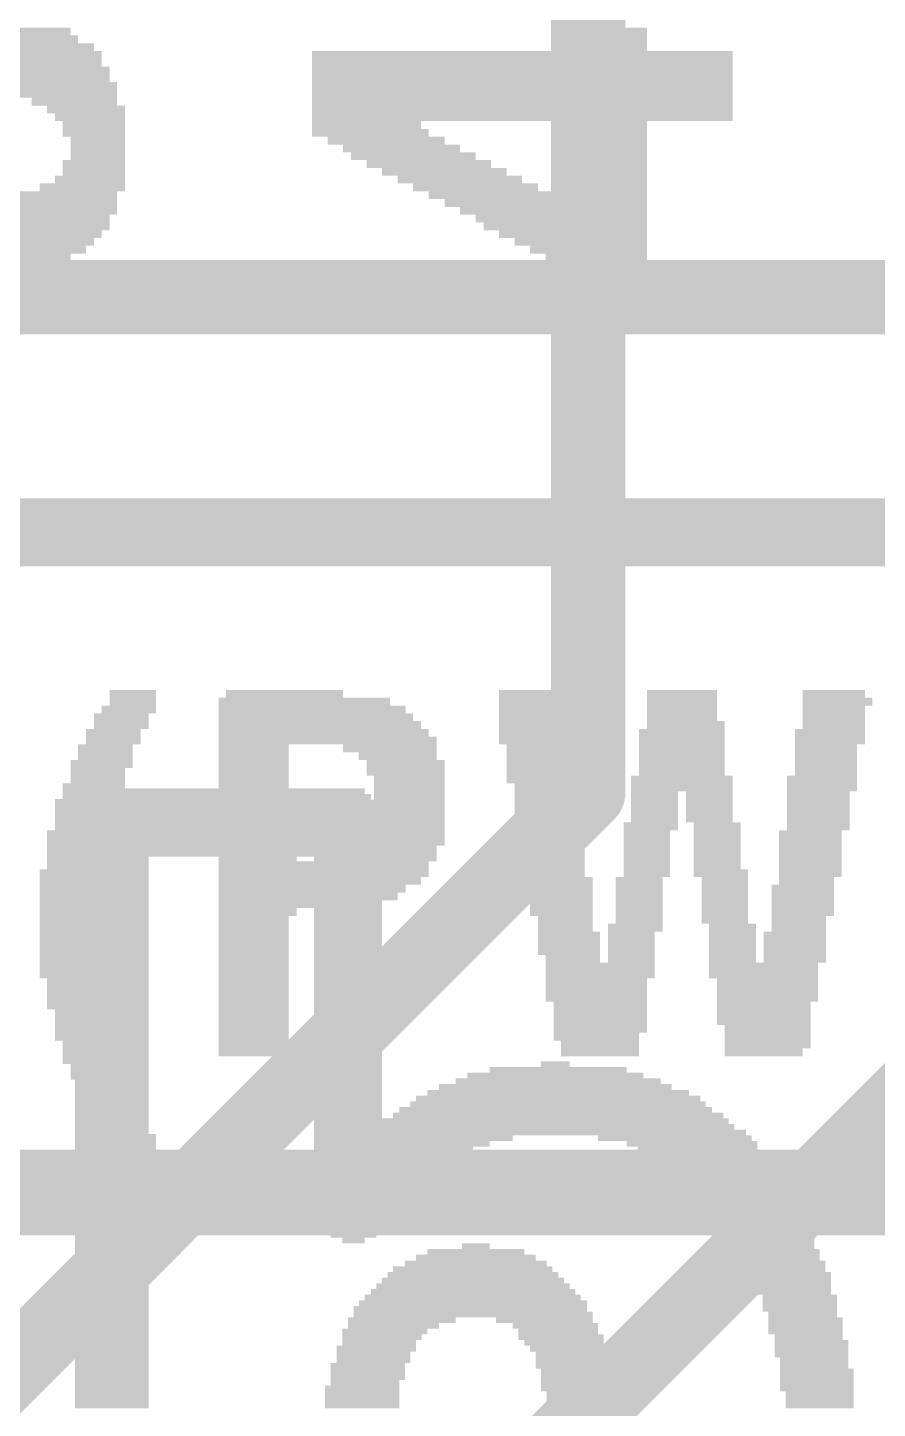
# Model space of a CAD drawing. Extents: x -0.75 to 3.47, y -1.8 to 2.11.
# Drawn here: x 2.0095 to 2.1467, y 1.6506 to 1.8735 of the extents above; entities that cross this region are included whole.
import ezdxf

# ---------------------------------------------------------------- set-up
doc = ezdxf.new("R2010")
doc.units = 0
doc.header["$MEASUREMENT"] = 0
doc.layers.get('0').update_dxf_attribs({"linetype": 'CONTINUOUS'})
for name, color, linetype in [('1', 22, 'CONTINUOUS'), ('16', 175, 'CONTINUOUS'), ('21', 32, 'CONTINUOUS'), ('22', 2, 'CONTINUOUS')]:
    doc.layers.add(name, color=color, linetype=linetype)

# ---------------------------------------------------------------- blocks, each defined once
blk = doc.blocks.new('RECT')
blk.add_solid([(-0.5, -0.5), (0.5, -0.5), (-0.5, 0.5), (0.5, 0.5)])

msp = doc.modelspace()

# ---------------------------------------------------------------- linework, layer by layer
at = {"layer": '1', "const_width": 0.012}
for points in [[(2.1, 1.75), (2.1, 1.935039)], [(1.85, 1.5), (2.1, 1.75)], [(2.05, 1.6), (2.2, 1.75)]]:
    msp.add_lwpolyline(points, dxfattribs=at)
at = {"layer": '1', "const_width": 0.006}
for points in [[(2.102121, 1.747879, 1), (2.097879, 1.752121)], [(2.097, 1.75, 1), (2.103, 1.75)]]:
    msp.add_lwpolyline(points, format="xyb", dxfattribs=at)
at = {"layer": '16', "const_width": 0.012}
msp.add_lwpolyline([(2.4, 1.83), (0.916063, 1.83)], dxfattribs=at)

# ---------------------------------------------------------------- block references
at = {"layer": '21'}
for p, xscale, yscale in [((2.0013, 1.87286), 0.0302, 0.00126), ((2.10445, 1.87286), 0.0101, 0.00126), ((2.0013, 1.870345), 0.0378, 0.00125), ((2.00125, 1.8716), 0.0327, 0.00126), ((2.1038, 1.870345), 0.0114, 0.00125), ((2.10445, 1.8716), 0.0101, 0.00126), ((2.0013, 1.86783), 0.0402, 0.00126), ((2.0019, 1.86909), 0.039, 0.00126), ((2.08935, 1.86909), 0.0679, 0.00126), ((2.08935, 1.86783), 0.0679, 0.00126), ((2.0013, 1.86657), 0.0428, 0.00126), ((2.0013, 1.865315), 0.0428, 0.00125), ((2.08935, 1.86657), 0.0679, 0.00126), ((2.08935, 1.865315), 0.0679, 0.00125), ((2.00125, 1.8628), 0.0453, 0.00126), ((2.0019, 1.86406), 0.044, 0.00126), ((2.08935, 1.86406), 0.0679, 0.00126), ((2.08935, 1.8628), 0.0679, 0.00126), ((2.017, 1.86154), 0.0138, 0.00126), ((2.08935, 1.86154), 0.0679, 0.00126), ((2.0189, 1.86028), 0.0126, 0.00126), ((2.01955, 1.859025), 0.0113, 0.00125), ((2.08935, 1.86028), 0.0679, 0.00126), ((2.08935, 1.859025), 0.0679, 0.00125), ((2.02015, 1.85777), 0.0101, 0.00126), ((2.02015, 1.85651), 0.0101, 0.00126), ((2.0642, 1.85777), 0.0176, 0.00126), ((2.0648, 1.85651), 0.0188, 0.00126), ((2.1038, 1.85777), 0.0114, 0.00126), ((2.10445, 1.85651), 0.0101, 0.00126), ((2.0208, 1.85525), 0.0088, 0.00126), ((2.0208, 1.85399), 0.0088, 0.00126), ((2.06735, 1.85525), 0.0189, 0.00126), ((2.06985, 1.85399), 0.0189, 0.00126), ((2.10445, 1.85525), 0.0101, 0.00126), ((2.10445, 1.85399), 0.0101, 0.00126), ((2.0208, 1.852735), 0.0088, 0.00125), ((2.07175, 1.852735), 0.0201, 0.00125), ((2.10445, 1.852735), 0.0101, 0.00125), ((2.02015, 1.85148), 0.0101, 0.00126), ((2.02015, 1.85022), 0.0101, 0.00126), ((2.07425, 1.85148), 0.0201, 0.00126), ((2.07675, 1.85022), 0.0201, 0.00126), ((2.10445, 1.85148), 0.0101, 0.00126), ((2.10445, 1.85022), 0.0101, 0.00126), ((2.0183, 1.847705), 0.0138, 0.00125), ((2.01955, 1.84896), 0.0113, 0.00126), ((2.07925, 1.84896), 0.0201, 0.00126), ((2.0818, 1.847705), 0.0202, 0.00125), ((2.10445, 1.84896), 0.0101, 0.00126), ((2.10445, 1.847705), 0.0101, 0.00125), ((2.0145, 1.84645), 0.0188, 0.00126), ((2.0145, 1.84519), 0.0188, 0.00126), ((2.0843, 1.84645), 0.0202, 0.00126), ((2.0862, 1.84519), 0.0188, 0.00126), ((2.10445, 1.84645), 0.0101, 0.00126), ((2.10445, 1.84519), 0.0101, 0.00126), ((2.0145, 1.84393), 0.0188, 0.00126), ((2.0139, 1.84267), 0.0176, 0.00126), ((2.0944, 1.84393), 0.0302, 0.00126), ((2.09565, 1.84267), 0.0277, 0.00126), ((2.0139, 1.841415), 0.0176, 0.00125), ((2.0963, 1.841415), 0.0264, 0.00125), ((2.01325, 1.84016), 0.0163, 0.00126), ((2.01265, 1.8389), 0.0151, 0.00126), ((2.09755, 1.84016), 0.0239, 0.00126), ((2.0988, 1.8389), 0.0214, 0.00126), ((2.012, 1.83764), 0.0138, 0.00126), ((2.01075, 1.83638), 0.0113, 0.00126), ((2.10005, 1.83764), 0.0189, 0.00126), ((2.1013, 1.83638), 0.0164, 0.00126), ((2.0095, 1.835125), 0.0088, 0.00125), ((2.10255, 1.835125), 0.0139, 0.00125), ((2.1038, 1.83387), 0.0114, 0.00126), ((2.02645, 1.76594), 0.0075, 0.00126), ((2.02645, 1.764685), 0.0075, 0.00125), ((2.05415, 1.764685), 0.0277, 0.00125), ((2.05095, 1.76594), 0.0189, 0.00126), ((2.0906, 1.76594), 0.01, 0.00126), ((2.0906, 1.764685), 0.01, 0.00125), ((2.11515, 1.76594), 0.0113, 0.00126), ((2.11515, 1.764685), 0.0113, 0.00125), ((2.13965, 1.76594), 0.0101, 0.00126), ((2.14025, 1.764685), 0.0113, 0.00125), ((2.0258, 1.76343), 0.0088, 0.00126), ((2.0554, 1.76343), 0.0302, 0.00126), ((2.0906, 1.76343), 0.01, 0.00126), ((2.11515, 1.76343), 0.0113, 0.00126), ((2.13965, 1.76343), 0.0101, 0.00126), ((2.0246, 1.76217), 0.0088, 0.00126), ((2.0246, 1.76091), 0.0088, 0.00126), ((2.056, 1.76217), 0.0314, 0.00126), ((2.05665, 1.76091), 0.0327, 0.00126), ((2.0906, 1.76217), 0.01, 0.00126), ((2.09125, 1.76091), 0.0113, 0.00126), ((2.11515, 1.76217), 0.0113, 0.00126), ((2.11575, 1.76091), 0.0125, 0.00126), ((2.13965, 1.76217), 0.0101, 0.00126), ((2.13965, 1.76091), 0.0101, 0.00126), ((2.0233, 1.759655), 0.0088, 0.00125), ((2.0233, 1.7584), 0.0088, 0.00126), ((2.05725, 1.759655), 0.0339, 0.00125), ((2.0579, 1.7584), 0.0352, 0.00126), ((2.09125, 1.759655), 0.0113, 0.00125), ((2.09125, 1.7584), 0.0113, 0.00126), ((2.1151, 1.759655), 0.0138, 0.00125), ((2.1151, 1.7584), 0.0138, 0.00126), ((2.13905, 1.759655), 0.0113, 0.00125), ((2.13905, 1.7584), 0.0113, 0.00126), ((2.022, 1.75714), 0.0088, 0.00126), ((2.022, 1.75588), 0.0088, 0.00126), ((2.04595, 1.75714), 0.0113, 0.00126), ((2.04595, 1.75588), 0.0113, 0.00126), ((2.06795, 1.75714), 0.0151, 0.00126), ((2.0692, 1.75588), 0.0126, 0.00126), ((2.09185, 1.75714), 0.0101, 0.00126), ((2.09185, 1.75588), 0.0101, 0.00126), ((2.1151, 1.75714), 0.0138, 0.00126), ((2.1151, 1.75588), 0.0138, 0.00126), ((2.1384, 1.75714), 0.01, 0.00126), ((2.1384, 1.75588), 0.01, 0.00126), ((2.0214, 1.75462), 0.01, 0.00126), ((2.04595, 1.75462), 0.0113, 0.00126), ((2.0705, 1.75462), 0.0126, 0.00126), ((2.09185, 1.75462), 0.0101, 0.00126), ((2.1151, 1.75462), 0.0138, 0.00126), ((2.1384, 1.75462), 0.01, 0.00126), ((2.0208, 1.753365), 0.0088, 0.00125), ((2.0208, 1.75211), 0.0088, 0.00126), ((2.04595, 1.753365), 0.0113, 0.00125), ((2.04595, 1.75211), 0.0113, 0.00126), ((2.0705, 1.753365), 0.0126, 0.00125), ((2.0711, 1.75211), 0.0114, 0.00126), ((2.09185, 1.753365), 0.0101, 0.00125), ((2.09245, 1.75211), 0.0113, 0.00126), ((2.1151, 1.75211), 0.0164, 0.00126), ((2.1151, 1.753365), 0.0138, 0.00125), ((2.13775, 1.75211), 0.0113, 0.00126), ((2.1384, 1.753365), 0.01, 0.00125), ((2.02015, 1.75085), 0.0101, 0.00126), ((2.0195, 1.74959), 0.0088, 0.00126), ((2.04595, 1.75085), 0.0113, 0.00126), ((2.04595, 1.74959), 0.0113, 0.00126), ((2.0711, 1.75085), 0.0114, 0.00126), ((2.0711, 1.74959), 0.0114, 0.00126), ((2.0931, 1.75085), 0.01, 0.00126), ((2.0931, 1.74959), 0.01, 0.00126), ((2.1151, 1.75085), 0.0164, 0.00126), ((2.1107, 1.74959), 0.0076, 0.00126), ((2.11955, 1.74959), 0.0075, 0.00126), ((2.13775, 1.75085), 0.0113, 0.00126), ((2.13715, 1.74959), 0.0101, 0.00126), ((2.0189, 1.74833), 0.01, 0.00126), ((2.0189, 1.747075), 0.01, 0.00125), ((2.04595, 1.74833), 0.0113, 0.00126), ((2.04595, 1.747075), 0.0113, 0.00125), ((2.0711, 1.74833), 0.0114, 0.00126), ((2.0711, 1.747075), 0.0114, 0.00125), ((2.0931, 1.74833), 0.01, 0.00126), ((2.0931, 1.747075), 0.01, 0.00125), ((2.1107, 1.74833), 0.0076, 0.00126), ((2.1107, 1.747075), 0.0076, 0.00125), ((2.11955, 1.74833), 0.0075, 0.00126), ((2.11955, 1.747075), 0.0075, 0.00125), ((2.13715, 1.74833), 0.0101, 0.00126), ((2.13715, 1.747075), 0.0101, 0.00125), ((2.0189, 1.74582), 0.01, 0.00126), ((2.04595, 1.74582), 0.0113, 0.00126), ((2.0711, 1.74582), 0.0114, 0.00126), ((2.0931, 1.74582), 0.01, 0.00126), ((2.1107, 1.74582), 0.0076, 0.00126), ((2.11955, 1.74582), 0.0075, 0.00126), ((2.13715, 1.74582), 0.0101, 0.00126), ((2.01765, 1.7433), 0.0101, 0.00126), ((2.0183, 1.74456), 0.0088, 0.00126), ((2.04595, 1.74456), 0.0113, 0.00126), ((2.04595, 1.7433), 0.0113, 0.00126), ((2.0705, 1.7433), 0.0126, 0.00126), ((2.0711, 1.74456), 0.0114, 0.00126), ((2.0931, 1.74456), 0.01, 0.00126), ((2.09435, 1.7433), 0.0101, 0.00126), ((2.1101, 1.74456), 0.0088, 0.00126), ((2.10945, 1.7433), 0.0075, 0.00126), ((2.1208, 1.74456), 0.0076, 0.00126), ((2.1208, 1.7433), 0.0076, 0.00126), ((2.13585, 1.7433), 0.0101, 0.00126), ((2.13715, 1.74456), 0.0101, 0.00126), ((2.01765, 1.742045), 0.0101, 0.00125), ((2.01765, 1.74079), 0.0101, 0.00126), ((2.04595, 1.742045), 0.0113, 0.00125), ((2.04595, 1.74079), 0.0113, 0.00126), ((2.0692, 1.74079), 0.0126, 0.00126), ((2.0705, 1.742045), 0.0126, 0.00125), ((2.09435, 1.742045), 0.0101, 0.00125), ((2.09435, 1.74079), 0.0101, 0.00126), ((2.10945, 1.742045), 0.0075, 0.00125), ((2.10945, 1.74079), 0.0075, 0.00126), ((2.1208, 1.742045), 0.0076, 0.00125), ((2.1208, 1.74079), 0.0076, 0.00126), ((2.13585, 1.742045), 0.0101, 0.00125), ((2.13585, 1.74079), 0.0101, 0.00126), ((2.01765, 1.73953), 0.0101, 0.00126), ((2.01765, 1.73827), 0.0101, 0.00126), ((2.0466, 1.73953), 0.0126, 0.00126), ((2.05725, 1.73827), 0.0339, 0.00126), ((2.06735, 1.73953), 0.0163, 0.00126), ((2.09435, 1.73953), 0.0101, 0.00126), ((2.09435, 1.73827), 0.0101, 0.00126), ((2.10945, 1.73953), 0.0075, 0.00126), ((2.10945, 1.73827), 0.0075, 0.00126), ((2.1208, 1.73953), 0.0076, 0.00126), ((2.1208, 1.73827), 0.0076, 0.00126), ((2.13585, 1.73953), 0.0101, 0.00126), ((2.13585, 1.73827), 0.0101, 0.00126), ((2.0164, 1.73701), 0.01, 0.00126), ((2.0164, 1.735755), 0.01, 0.00125), ((2.05725, 1.73701), 0.0339, 0.00126), ((2.05665, 1.735755), 0.0327, 0.00125), ((2.095, 1.73701), 0.0088, 0.00126), ((2.09565, 1.735755), 0.0101, 0.00125), ((2.1082, 1.735755), 0.0076, 0.00125), ((2.10945, 1.73701), 0.0075, 0.00126), ((2.1214, 1.73701), 0.0088, 0.00126), ((2.12205, 1.735755), 0.0075, 0.00125), ((2.13585, 1.73701), 0.0101, 0.00126), ((2.13525, 1.735755), 0.0089, 0.00125), ((2.0164, 1.7345), 0.01, 0.00126), ((2.0554, 1.7345), 0.0302, 0.00126), ((2.09565, 1.7345), 0.0101, 0.00126), ((2.1082, 1.7345), 0.0076, 0.00126), ((2.12205, 1.7345), 0.0075, 0.00126), ((2.13465, 1.7345), 0.0101, 0.00126), ((2.0164, 1.73324), 0.01, 0.00126), ((2.0164, 1.73198), 0.01, 0.00126), ((2.05475, 1.73324), 0.0289, 0.00126), ((2.05285, 1.73198), 0.0251, 0.00126), ((2.09565, 1.73324), 0.0101, 0.00126), ((2.09565, 1.73198), 0.0101, 0.00126), ((2.1082, 1.73324), 0.0076, 0.00126), ((2.1082, 1.73198), 0.0076, 0.00126), ((2.12205, 1.73324), 0.0075, 0.00126), ((2.12205, 1.73198), 0.0075, 0.00126), ((2.13465, 1.73324), 0.0101, 0.00126), ((2.13465, 1.73198), 0.0101, 0.00126), ((2.0164, 1.73072), 0.01, 0.00126), ((2.0164, 1.729465), 0.01, 0.00125), ((2.0466, 1.73072), 0.0126, 0.00126), ((2.04595, 1.729465), 0.0113, 0.00125), ((2.09565, 1.73072), 0.0101, 0.00126), ((2.0963, 1.729465), 0.0088, 0.00125), ((2.1082, 1.73072), 0.0076, 0.00126), ((2.1082, 1.729465), 0.0076, 0.00125), ((2.12205, 1.73072), 0.0075, 0.00126), ((2.12205, 1.729465), 0.0075, 0.00125), ((2.13465, 1.73072), 0.0101, 0.00126), ((2.134, 1.729465), 0.0088, 0.00125), ((2.0164, 1.72821), 0.01, 0.00126), ((2.0164, 1.72695), 0.01, 0.00126), ((2.04595, 1.72821), 0.0113, 0.00126), ((2.04595, 1.72695), 0.0113, 0.00126), ((2.0963, 1.72821), 0.0088, 0.00126), ((2.0969, 1.72695), 0.01, 0.00126), ((2.1076, 1.72821), 0.0088, 0.00126), ((2.10695, 1.72695), 0.0075, 0.00126), ((2.1233, 1.72821), 0.0076, 0.00126), ((2.1233, 1.72695), 0.0076, 0.00126), ((2.13335, 1.72695), 0.0101, 0.00126), ((2.134, 1.72821), 0.0088, 0.00126), ((2.0164, 1.72569), 0.01, 0.00126), ((2.04595, 1.72569), 0.0113, 0.00126), ((2.0969, 1.72569), 0.01, 0.00126), ((2.10695, 1.72569), 0.0075, 0.00126), ((2.1233, 1.72569), 0.0076, 0.00126), ((2.13335, 1.72569), 0.0101, 0.00126), ((2.0164, 1.724435), 0.01, 0.00125), ((2.0164, 1.72318), 0.01, 0.00126), ((2.04595, 1.724435), 0.0113, 0.00125), ((2.04595, 1.72318), 0.0113, 0.00126), ((2.0969, 1.724435), 0.01, 0.00125), ((2.0975, 1.72318), 0.0088, 0.00126), ((2.10695, 1.724435), 0.0075, 0.00125), ((2.10695, 1.72318), 0.0075, 0.00126), ((2.1233, 1.724435), 0.0076, 0.00125), ((2.1233, 1.72318), 0.0076, 0.00126), ((2.13335, 1.724435), 0.0101, 0.00125), ((2.13335, 1.72318), 0.0101, 0.00126), ((2.0164, 1.72192), 0.01, 0.00126), ((2.01705, 1.72066), 0.0113, 0.00126), ((2.04595, 1.72192), 0.0113, 0.00126), ((2.04595, 1.72066), 0.0113, 0.00126), ((2.1019, 1.72192), 0.0176, 0.00126), ((2.1019, 1.72066), 0.0176, 0.00126), ((2.1283, 1.72192), 0.0176, 0.00126), ((2.1283, 1.72066), 0.0176, 0.00126), ((2.01765, 1.7194), 0.0101, 0.00126), ((2.01765, 1.718145), 0.0101, 0.00125), ((2.04595, 1.7194), 0.0113, 0.00126), ((2.04595, 1.718145), 0.0113, 0.00125), ((2.1013, 1.7194), 0.0164, 0.00126), ((2.1013, 1.718145), 0.0164, 0.00125), ((2.12895, 1.7194), 0.0163, 0.00126), ((2.12895, 1.718145), 0.0163, 0.00125), ((2.01765, 1.71689), 0.0101, 0.00126), ((2.01765, 1.71563), 0.0101, 0.00126), ((2.04595, 1.71689), 0.0113, 0.00126), ((2.04595, 1.71563), 0.0113, 0.00126), ((2.1013, 1.71689), 0.0164, 0.00126), ((2.10195, 1.71563), 0.0151, 0.00126), ((2.12895, 1.71689), 0.0163, 0.00126), ((2.12835, 1.71563), 0.0151, 0.00126), ((2.0183, 1.71437), 0.0088, 0.00126), ((2.04595, 1.71437), 0.0113, 0.00126), ((2.10195, 1.71437), 0.0151, 0.00126), ((2.12835, 1.71437), 0.0151, 0.00126), ((2.0183, 1.71311), 0.0088, 0.00126), ((2.0189, 1.711855), 0.01, 0.00125), ((2.04595, 1.71311), 0.0113, 0.00126), ((2.04595, 1.711855), 0.0113, 0.00125), ((2.10195, 1.71311), 0.0151, 0.00126), ((2.10195, 1.711855), 0.0151, 0.00125), ((2.12835, 1.71311), 0.0151, 0.00126), ((2.12895, 1.711855), 0.0139, 0.00125), ((2.0189, 1.7106), 0.01, 0.00126), ((2.0195, 1.70934), 0.0088, 0.00126), ((2.04595, 1.7106), 0.0113, 0.00126), ((2.04595, 1.70934), 0.0113, 0.00126), ((2.1013, 1.7106), 0.0138, 0.00126), ((2.1019, 1.70934), 0.0126, 0.00126), ((2.12895, 1.7106), 0.0139, 0.00126), ((2.12895, 1.70934), 0.0139, 0.00126), ((2.0195, 1.70808), 0.0088, 0.00126), ((2.02015, 1.70682), 0.0101, 0.00126), ((2.04595, 1.70808), 0.0113, 0.00126), ((2.1019, 1.70808), 0.0126, 0.00126), ((2.1283, 1.70808), 0.0126, 0.00126), ((2.0208, 1.705565), 0.0088, 0.00125), ((2.0208, 1.70431), 0.0088, 0.00126), ((2.022, 1.70305), 0.0088, 0.00126), ((2.022, 1.70179), 0.0088, 0.00126), ((2.022, 1.700535), 0.0088, 0.00125), ((2.0233, 1.69928), 0.0088, 0.00126), ((2.02395, 1.69802), 0.0075, 0.00126), ((2.0246, 1.69676), 0.0088, 0.00126), ((2.0252, 1.6955), 0.0076, 0.00126), ((2.0258, 1.694245), 0.0088, 0.00125), ((1.81195, 1.69173), 1.4277, 0.00126), ((2.02645, 1.69299), 0.0075, 0.00126), ((1.81195, 1.68921), 1.4377, 0.00126), ((1.812, 1.69047), 1.4352, 0.00126), ((1.812, 1.687955), 1.4402, 0.00125), ((1.812, 1.6867), 1.4402, 0.00126), ((1.812, 1.68544), 1.4402, 0.00126), ((1.812, 1.68418), 1.4402, 0.00126), ((1.812, 1.682925), 1.4402, 0.00125), ((1.81195, 1.68167), 1.4377, 0.00126), ((1.812, 1.68041), 1.4352, 0.00126), ((1.81135, 1.67915), 1.4315, 0.00126)]:
    msp.add_blockref('RECT', p, dxfattribs=dict(at, xscale=xscale, yscale=yscale))
at = {"layer": '22', "rotation": 180}
for p, xscale, yscale in [((1.904184, 1.796142), 1.1662, 0.0009199999999999999), ((1.904584, 1.797062), 1.1616, 0.0009199999999999999), ((1.904134, 1.794312), 1.1681, 0.0009199999999999999), ((1.904184, 1.795227), 1.1662, 0.00091), ((1.903684, 1.792472), 1.169, 0.0009199999999999999), ((1.904134, 1.793392), 1.1681, 0.0009199999999999999), ((1.904134, 1.791552), 1.1699, 0.0009199999999999999), ((1.904134, 1.790632), 1.1699, 0.0009199999999999999), ((1.904134, 1.789717), 1.1699, 0.00091), ((1.904134, 1.788802), 1.1699, 0.0009199999999999999), ((1.904134, 1.787882), 1.1699, 0.0009199999999999999), ((1.904134, 1.786962), 1.1699, 0.0009199999999999999), ((2.041884, 1.749312), 0.046, 0.0009199999999999999), ((2.042784, 1.750232), 0.0422, 0.0009199999999999999), ((2.041884, 1.747477), 0.0478, 0.00091), ((2.042334, 1.748392), 0.0469, 0.0009199999999999999), ((2.041884, 1.745642), 0.0496, 0.0009199999999999999), ((2.042334, 1.746562), 0.0487, 0.0009199999999999999), ((2.041884, 1.744722), 0.0496, 0.0009199999999999999), ((2.041884, 1.743802), 0.0496, 0.0009199999999999999), ((2.041884, 1.742882), 0.0496, 0.0009199999999999999), ((2.041884, 1.741967), 0.0496, 0.00091), ((2.041884, 1.741052), 0.0496, 0.0009199999999999999), ((2.041884, 1.740132), 0.0496, 0.0009199999999999999), ((2.023034, 1.739212), 0.0119, 0.0009199999999999999), ((2.023034, 1.738292), 0.0119, 0.0009199999999999999), ((2.061184, 1.739212), 0.011, 0.0009199999999999999), ((2.061184, 1.738292), 0.011, 0.0009199999999999999), ((2.023034, 1.737372), 0.0119, 0.0009199999999999999), ((2.023034, 1.736457), 0.0119, 0.00091), ((2.061184, 1.737372), 0.011, 0.0009199999999999999), ((2.061184, 1.736457), 0.011, 0.00091), ((2.023034, 1.735542), 0.0119, 0.0009199999999999999), ((2.023034, 1.734622), 0.0119, 0.0009199999999999999), ((2.023034, 1.733702), 0.0119, 0.0009199999999999999), ((2.061184, 1.735542), 0.011, 0.0009199999999999999), ((2.061184, 1.734622), 0.011, 0.0009199999999999999), ((2.061184, 1.733702), 0.011, 0.0009199999999999999), ((2.023034, 1.732782), 0.0119, 0.0009199999999999999), ((2.023034, 1.731862), 0.0119, 0.0009199999999999999), ((2.061184, 1.732782), 0.011, 0.0009199999999999999), ((2.061184, 1.731862), 0.011, 0.0009199999999999999), ((2.023034, 1.730947), 0.0119, 0.00091), ((2.023034, 1.730032), 0.0119, 0.0009199999999999999), ((2.061184, 1.730947), 0.011, 0.00091), ((2.061184, 1.730032), 0.011, 0.0009199999999999999), ((2.023034, 1.729112), 0.0119, 0.0009199999999999999), ((2.023034, 1.728192), 0.0119, 0.0009199999999999999), ((2.023034, 1.727272), 0.0119, 0.0009199999999999999), ((2.061184, 1.729112), 0.011, 0.0009199999999999999), ((2.061184, 1.728192), 0.011, 0.0009199999999999999), ((2.061184, 1.727272), 0.011, 0.0009199999999999999), ((2.023034, 1.726357), 0.0119, 0.00091), ((2.023034, 1.725442), 0.0119, 0.0009199999999999999), ((2.061184, 1.726357), 0.011, 0.00091), ((2.061184, 1.725442), 0.011, 0.0009199999999999999), ((2.023034, 1.724522), 0.0119, 0.0009199999999999999), ((2.023034, 1.723602), 0.0119, 0.0009199999999999999), ((2.023034, 1.722682), 0.0119, 0.0009199999999999999), ((2.061184, 1.724522), 0.011, 0.0009199999999999999), ((2.061184, 1.723602), 0.011, 0.0009199999999999999), ((2.061184, 1.722682), 0.011, 0.0009199999999999999), ((2.023034, 1.721762), 0.0119, 0.0009199999999999999), ((2.023034, 1.720847), 0.0119, 0.00091), ((2.061184, 1.721762), 0.011, 0.0009199999999999999), ((2.061184, 1.720847), 0.011, 0.00091), ((2.023034, 1.719932), 0.0119, 0.0009199999999999999), ((2.023034, 1.719012), 0.0119, 0.0009199999999999999), ((2.023034, 1.718092), 0.0119, 0.0009199999999999999), ((2.061184, 1.719932), 0.011, 0.0009199999999999999), ((2.061184, 1.719012), 0.011, 0.0009199999999999999), ((2.061184, 1.718092), 0.011, 0.0009199999999999999), ((2.023034, 1.717172), 0.0119, 0.0009199999999999999), ((2.023034, 1.716252), 0.0119, 0.0009199999999999999), ((2.061184, 1.717172), 0.011, 0.0009199999999999999), ((2.061184, 1.716252), 0.011, 0.0009199999999999999), ((2.023034, 1.715337), 0.0119, 0.00091), ((2.023034, 1.714422), 0.0119, 0.0009199999999999999), ((2.061184, 1.715337), 0.011, 0.00091), ((2.061184, 1.714422), 0.011, 0.0009199999999999999), ((2.023034, 1.713502), 0.0119, 0.0009199999999999999), ((2.023034, 1.712582), 0.0119, 0.0009199999999999999), ((2.023034, 1.711662), 0.0119, 0.0009199999999999999), ((2.061184, 1.713502), 0.011, 0.0009199999999999999), ((2.061184, 1.712582), 0.011, 0.0009199999999999999), ((2.061184, 1.711662), 0.011, 0.0009199999999999999), ((2.023034, 1.710742), 0.0119, 0.0009199999999999999), ((2.023034, 1.709827), 0.0119, 0.00091), ((2.061184, 1.710742), 0.011, 0.0009199999999999999), ((2.061184, 1.709827), 0.011, 0.00091), ((2.023034, 1.708912), 0.0119, 0.0009199999999999999), ((2.023034, 1.707992), 0.0119, 0.0009199999999999999), ((2.023034, 1.707072), 0.0119, 0.0009199999999999999), ((2.061184, 1.708912), 0.011, 0.0009199999999999999), ((2.061184, 1.707992), 0.011, 0.0009199999999999999), ((2.061184, 1.707072), 0.011, 0.0009199999999999999), ((2.023034, 1.706152), 0.0119, 0.0009199999999999999), ((2.023034, 1.705232), 0.0119, 0.0009199999999999999), ((2.061184, 1.706152), 0.011, 0.0009199999999999999), ((2.061184, 1.705232), 0.011, 0.0009199999999999999), ((2.095134, 1.705232), 0.0221, 0.0009199999999999999), ((2.094684, 1.706152), 0.0046, 0.0009199999999999999), ((2.023034, 1.704317), 0.0119, 0.00091), ((2.023034, 1.703402), 0.0119, 0.0009199999999999999), ((2.023034, 1.702482), 0.0119, 0.0009199999999999999), ((2.061184, 1.704317), 0.011, 0.00091), ((2.061184, 1.703402), 0.011, 0.0009199999999999999), ((2.061184, 1.702482), 0.011, 0.0009199999999999999), ((2.094684, 1.702482), 0.0376, 0.0009199999999999999), ((2.095134, 1.703402), 0.0331, 0.0009199999999999999), ((2.094684, 1.704317), 0.0284, 0.00091), ((2.023034, 1.701562), 0.0119, 0.0009199999999999999), ((2.023034, 1.700642), 0.0119, 0.0009199999999999999), ((2.061184, 1.701562), 0.011, 0.0009199999999999999), ((2.061184, 1.700642), 0.011, 0.0009199999999999999), ((2.095134, 1.700642), 0.0459, 0.0009199999999999999), ((2.095134, 1.701562), 0.0423, 0.0009199999999999999), ((2.023034, 1.699727), 0.0119, 0.00091), ((2.023034, 1.698812), 0.0119, 0.0009199999999999999), ((2.061184, 1.699727), 0.011, 0.00091), ((2.061184, 1.698812), 0.011, 0.0009199999999999999), ((2.094734, 1.698812), 0.0505, 0.0009199999999999999), ((2.095134, 1.699727), 0.0477, 0.00091), ((2.023034, 1.697892), 0.0119, 0.0009199999999999999), ((2.023034, 1.696972), 0.0119, 0.0009199999999999999), ((2.023034, 1.696052), 0.0119, 0.0009199999999999999), ((2.061184, 1.697892), 0.011, 0.0009199999999999999), ((2.089184, 1.696972), 0.067, 0.0009199999999999999), ((2.089634, 1.696052), 0.0679, 0.0009199999999999999), ((2.095134, 1.697892), 0.0533, 0.0009199999999999999), ((2.023034, 1.695132), 0.0119, 0.0009199999999999999), ((2.023034, 1.694217), 0.0119, 0.00091), ((2.090584, 1.695132), 0.0698, 0.0009199999999999999), ((2.071734, 1.694217), 0.0321, 0.00091), ((2.113984, 1.694217), 0.0248, 0.00091), ((2.023034, 1.693302), 0.0119, 0.0009199999999999999), ((2.023034, 1.692382), 0.0119, 0.0009199999999999999), ((2.023034, 1.691462), 0.0119, 0.0009199999999999999), ((2.069884, 1.693302), 0.0284, 0.0009199999999999999), ((2.068534, 1.692382), 0.0257, 0.0009199999999999999), ((2.067134, 1.691462), 0.0229, 0.0009199999999999999), ((2.116734, 1.693302), 0.0211, 0.0009199999999999999), ((2.117634, 1.692382), 0.0193, 0.0009199999999999999), ((2.119484, 1.691462), 0.0174, 0.0009199999999999999), ((2.023034, 1.690542), 0.0119, 0.0009199999999999999), ((2.023034, 1.689622), 0.0119, 0.0009199999999999999), ((2.066684, 1.690542), 0.022, 0.0009199999999999999), ((2.065784, 1.689622), 0.0202, 0.0009199999999999999), ((2.120834, 1.690542), 0.0165, 0.0009199999999999999), ((2.121784, 1.689622), 0.0166, 0.0009199999999999999), ((2.023034, 1.688707), 0.0119, 0.00091), ((2.023034, 1.687792), 0.0119, 0.0009199999999999999), ((2.023034, 1.686872), 0.0119, 0.0009199999999999999), ((2.065334, 1.688707), 0.0193, 0.00091), ((2.064834, 1.687792), 0.0183, 0.0009199999999999999), ((2.064384, 1.686872), 0.0174, 0.0009199999999999999), ((2.122234, 1.688707), 0.0157, 0.00091), ((2.123634, 1.687792), 0.0147, 0.0009199999999999999), ((2.124534, 1.686872), 0.0147, 0.0009199999999999999), ((2.023034, 1.685952), 0.0119, 0.0009199999999999999), ((2.023034, 1.685032), 0.0119, 0.0009199999999999999), ((2.063484, 1.685952), 0.0156, 0.0009199999999999999), ((2.063484, 1.685032), 0.0156, 0.0009199999999999999), ((2.125434, 1.685952), 0.0147, 0.0009199999999999999), ((2.125884, 1.685032), 0.0138, 0.0009199999999999999), ((2.023034, 1.684112), 0.0119, 0.0009199999999999999), ((2.023034, 1.683197), 0.0119, 0.00091), ((2.063034, 1.684112), 0.0147, 0.0009199999999999999), ((2.062584, 1.683197), 0.0138, 0.00091), ((2.126834, 1.684112), 0.0137, 0.0009199999999999999), ((2.126834, 1.683197), 0.0137, 0.00091), ((2.023034, 1.682282), 0.0119, 0.0009199999999999999), ((2.023034, 1.681362), 0.0119, 0.0009199999999999999), ((2.023034, 1.680442), 0.0119, 0.0009199999999999999), ((2.062084, 1.682282), 0.0128, 0.0009199999999999999), ((2.061634, 1.681362), 0.0119, 0.0009199999999999999), ((2.062084, 1.680442), 0.011, 0.0009199999999999999), ((2.127784, 1.682282), 0.0138, 0.0009199999999999999), ((2.128234, 1.681362), 0.0129, 0.0009199999999999999), ((2.129134, 1.680442), 0.0129, 0.0009199999999999999), ((2.023034, 1.679522), 0.0119, 0.0009199999999999999), ((2.023034, 1.678607), 0.0119, 0.00091), ((2.061634, 1.679522), 0.0101, 0.0009199999999999999), ((2.062084, 1.678607), 0.0074, 0.00091), ((2.129584, 1.679522), 0.012, 0.0009199999999999999), ((2.130034, 1.678607), 0.0129, 0.00091), ((2.023034, 1.677692), 0.0119, 0.0009199999999999999), ((2.023034, 1.676772), 0.0119, 0.0009199999999999999), ((2.023034, 1.675852), 0.0119, 0.0009199999999999999), ((2.062084, 1.677692), 0.0036, 0.0009199999999999999), ((2.081834, 1.675852), 0.0157, 0.0009199999999999999), ((2.081834, 1.676772), 0.0045, 0.0009199999999999999), ((2.130034, 1.677692), 0.0129, 0.0009199999999999999), ((2.130484, 1.676772), 0.012, 0.0009199999999999999), ((2.130934, 1.675852), 0.0129, 0.0009199999999999999), ((2.023034, 1.674932), 0.0119, 0.0009199999999999999), ((2.023034, 1.674012), 0.0119, 0.0009199999999999999), ((2.081834, 1.674012), 0.0229, 0.0009199999999999999), ((2.081834, 1.674932), 0.0193, 0.0009199999999999999), ((2.131434, 1.674932), 0.0119, 0.0009199999999999999), ((2.131884, 1.674012), 0.0128, 0.0009199999999999999), ((2.023034, 1.673097), 0.0119, 0.00091), ((2.023034, 1.672182), 0.0119, 0.0009199999999999999), ((2.023034, 1.671262), 0.0119, 0.0009199999999999999), ((2.081384, 1.671262), 0.0294, 0.0009199999999999999), ((2.081384, 1.672182), 0.0276, 0.0009199999999999999), ((2.081334, 1.673097), 0.0257, 0.00091), ((2.132334, 1.673097), 0.0119, 0.00091), ((2.132784, 1.672182), 0.0128, 0.0009199999999999999), ((2.133234, 1.671262), 0.0119, 0.0009199999999999999), ((2.023034, 1.670342), 0.0119, 0.0009199999999999999), ((2.023034, 1.669422), 0.0119, 0.0009199999999999999), ((2.081384, 1.669422), 0.033, 0.0009199999999999999), ((2.081384, 1.670342), 0.0312, 0.0009199999999999999), ((2.133234, 1.670342), 0.0119, 0.0009199999999999999), ((2.133234, 1.669422), 0.0119, 0.0009199999999999999), ((2.023034, 1.668502), 0.0119, 0.0009199999999999999), ((2.023034, 1.667587), 0.0119, 0.00091), ((2.081384, 1.667587), 0.0368, 0.00091), ((2.081334, 1.668502), 0.0349, 0.0009199999999999999), ((2.134184, 1.668502), 0.012, 0.0009199999999999999), ((2.134184, 1.667587), 0.012, 0.00091), ((2.023034, 1.666672), 0.0119, 0.0009199999999999999), ((2.023034, 1.665752), 0.0119, 0.0009199999999999999), ((2.023034, 1.664832), 0.0119, 0.0009199999999999999), ((2.069884, 1.664832), 0.0174, 0.0009199999999999999), ((2.080934, 1.666672), 0.0377, 0.0009199999999999999), ((2.081384, 1.665752), 0.0386, 0.0009199999999999999), ((2.092884, 1.664832), 0.0156, 0.0009199999999999999), ((2.134184, 1.666672), 0.012, 0.0009199999999999999), ((2.134634, 1.665752), 0.0111, 0.0009199999999999999), ((2.135084, 1.664832), 0.012, 0.0009199999999999999), ((2.023034, 1.663912), 0.0119, 0.0009199999999999999), ((2.023034, 1.662992), 0.0119, 0.0009199999999999999), ((2.067134, 1.662992), 0.0137, 0.0009199999999999999), ((2.068534, 1.663912), 0.0147, 0.0009199999999999999), ((2.094684, 1.663912), 0.0138, 0.0009199999999999999), ((2.095134, 1.662992), 0.0129, 0.0009199999999999999), ((2.135084, 1.663912), 0.012, 0.0009199999999999999), ((2.135084, 1.662992), 0.012, 0.0009199999999999999), ((2.023034, 1.662077), 0.0119, 0.00091), ((2.023034, 1.661162), 0.0119, 0.0009199999999999999), ((2.023034, 1.660242), 0.0119, 0.0009199999999999999), ((2.065784, 1.660242), 0.0128, 0.0009199999999999999), ((2.066684, 1.662077), 0.0128, 0.00091), ((2.066234, 1.661162), 0.0119, 0.0009199999999999999), ((2.095584, 1.662077), 0.0138, 0.00091), ((2.096084, 1.661162), 0.0128, 0.0009199999999999999), ((2.096984, 1.660242), 0.0128, 0.0009199999999999999), ((2.135584, 1.662077), 0.011, 0.00091), ((2.136034, 1.661162), 0.0119, 0.0009199999999999999), ((2.136034, 1.660242), 0.0119, 0.0009199999999999999), ((2.023034, 1.659322), 0.0119, 0.0009199999999999999), ((2.023034, 1.658402), 0.0119, 0.0009199999999999999), ((2.065334, 1.659322), 0.0119, 0.0009199999999999999), ((2.065334, 1.658402), 0.0119, 0.0009199999999999999), ((2.097434, 1.659322), 0.0119, 0.0009199999999999999), ((2.097434, 1.658402), 0.0119, 0.0009199999999999999), ((2.136034, 1.659322), 0.0119, 0.0009199999999999999), ((2.136484, 1.658402), 0.011, 0.0009199999999999999), ((2.023034, 1.657482), 0.0119, 0.0009199999999999999), ((2.023034, 1.656567), 0.0119, 0.00091), ((2.023034, 1.655652), 0.0119, 0.0009199999999999999), ((2.064384, 1.657482), 0.012, 0.0009199999999999999), ((2.064384, 1.656567), 0.012, 0.00091), ((2.064384, 1.655652), 0.012, 0.0009199999999999999), ((2.097434, 1.657482), 0.0119, 0.0009199999999999999), ((2.097884, 1.656567), 0.011, 0.00091), ((2.098334, 1.655652), 0.0119, 0.0009199999999999999), ((2.136484, 1.657482), 0.011, 0.0009199999999999999), ((2.136934, 1.656567), 0.0119, 0.00091), ((2.136934, 1.655652), 0.0119, 0.0009199999999999999), ((2.023034, 1.654732), 0.0119, 0.0009199999999999999), ((2.023034, 1.653812), 0.0119, 0.0009199999999999999), ((2.063484, 1.653812), 0.012, 0.0009199999999999999), ((2.063934, 1.654732), 0.0111, 0.0009199999999999999), ((2.098334, 1.654732), 0.0119, 0.0009199999999999999), ((2.098334, 1.653812), 0.0119, 0.0009199999999999999), ((2.136934, 1.654732), 0.0119, 0.0009199999999999999), ((2.136934, 1.653812), 0.0119, 0.0009199999999999999), ((2.023034, 1.652892), 0.0119, 0.0009199999999999999), ((2.023034, 1.651977), 0.0119, 0.00091), ((2.063484, 1.652892), 0.012, 0.0009199999999999999), ((2.063484, 1.651977), 0.012, 0.00091), ((2.098784, 1.652892), 0.011, 0.0009199999999999999), ((2.098784, 1.651977), 0.011, 0.00091), ((2.137384, 1.652892), 0.011, 0.0009199999999999999), ((2.137384, 1.651977), 0.011, 0.00091), ((2.023034, 1.651062), 0.0119, 0.0009199999999999999), ((2.063484, 1.651062), 0.012, 0.0009199999999999999), ((2.098784, 1.651062), 0.011, 0.0009199999999999999), ((2.137384, 1.651062), 0.011, 0.0009199999999999999)]:
    msp.add_blockref('RECT', p, dxfattribs=dict(at, xscale=xscale, yscale=yscale))

doc.saveas('drawing.dxf')
